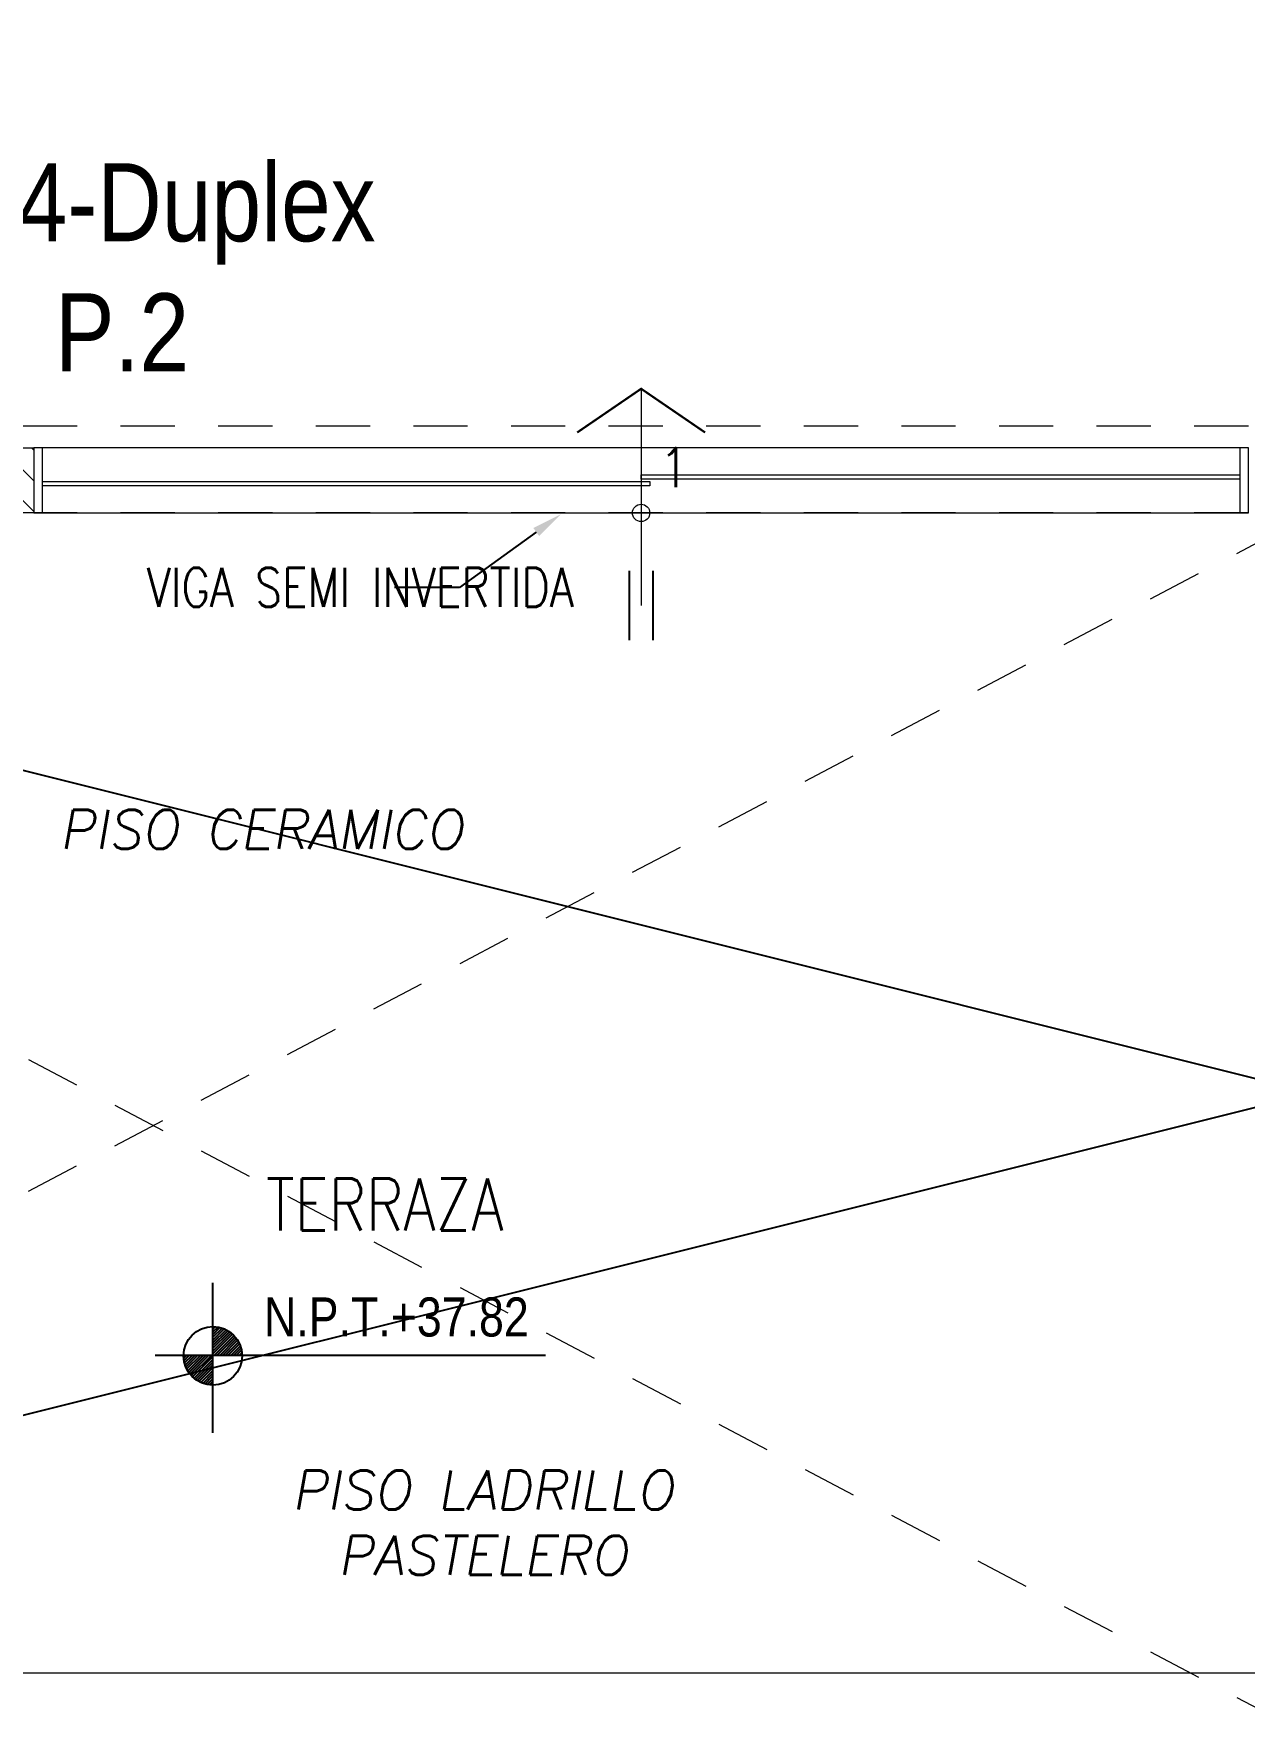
# Model space of a CAD drawing. Header units: millimetres. Extents: x -3 to 53, y -110 to 39.
# Drawn here: x 13.8 to 16.59, y -79.532 to -75.628 of the extents above; entities that cross this region are included whole.
import ezdxf
from ezdxf import colors
from ezdxf.entities.mleader import LeaderData, LeaderLine
from ezdxf.enums import TextEntityAlignment as Align
from ezdxf.math import Vec2, Vec3

# ---------------------------------------------------------------- set-up
doc = ezdxf.new("R2010")
doc.units = ezdxf.units.MM
doc.linetypes.add('HIDDEN2', pattern=[0.1875, 0.125, -0.0625])
for name, color, linetype in [('A-EST VIGAS', 8, 'HIDDEN2'), ('A-LINEAS', 8, 'Continuous'), ('A-MURO BAJO', 8, 'Continuous'), ('A-MURO_P14', 8, 'Continuous'), ('A-NIVELES-NPT', 8, 'Continuous'), ('A-NUMERACIONDEP', 8, 'Continuous'), ('A-PROYECCIONES', 8, 'HIDDEN2'), ('A-TEXTO-ACABADO PISO', 8, 'Continuous'), ('A-TEXTO-INDICACIONES', 8, 'Continuous'), ('DLP_MOBILIARIO FIJO', 8, 'Continuous'), ('DLP_TEXTO AMBIENTE', 8, 'Continuous')]:
    doc.layers.add(name, color=color, linetype=linetype)
doc.styles.add('R80', font='ARIALN.TTF', dxfattribs={"height": 2.03})
doc.styles.add('ROMANS', font='ROMANS.shx', dxfattribs={"oblique": 10})
doc.styles.add('TXT_COTAS', font='romans.shx', dxfattribs={"width": 0.8})

# ---------------------------------------------------------------- blocks, each defined once
blk = doc.blocks.new('_Dot')
at = {"color": 0, "linetype": 'ByBlock', "lineweight": -2}
blk.add_line((-0.5, 0), (-1, 0), dxfattribs=at)
at = {"color": 0, "linetype": 'ByBlock', "const_width": 0.5}
blk.add_lwpolyline([(-0.25, 0, 1), (0.25, 0, 1)], format="xyb", close=True, dxfattribs=at)
blk = doc.blocks.new('IISS-AZ')
at = {"color": 8}
for p, q in [((-37.2998, -10.55, 0), (-31.9498, -11.8875, 0)), ((-31.9498, -11.8875, 0), (-37.2998, -13.2249, 0))]:
    blk.add_line(p, q, dxfattribs=at)
blk = doc.blocks.new('TEXTO AMBIENTES AZ')
at = {"layer": 'A-TEXTO-ACABADO PISO', "color": 8, "lineweight": 0, "char_height": 0.09, "attachment_point": 2, "style": 'ROMANS'}
for s, insert in [('PISO CERAMICO', (12.9741, -11.2349)), ('PISO LADRILLO PASTELERO', (13.4843, -12.7584, 0))]:
    blk.add_mtext_dynamic_manual_height_columns(s, width=1.20225, gutter_width=12.5, heights=[0], dxfattribs=dict(at, insert=insert))
at = {"layer": 'DLP_TEXTO AMBIENTE', "color": 8, "lineweight": 0, "style": 'ROMANS', "width": 0.8}
blk.add_text('TERRAZA', height=0.12, dxfattribs=at).set_placement((13.259, -12.2047, 0), align=Align.CENTER)
blk = doc.blocks.new('DPTO 75_D3')
at = {"layer": 'A-LINEAS', "color": 8, "lineweight": 0, "const_width": 0.005, "elevation": 0}
for points in [[(3.1974, -2.8396), (3.05, -2.7388), (2.9026, -2.8396)], [(3.0229, -3.1585), (3.0229, -3.3191)], [(3.0772, -3.1585), (3.0772, -3.3191)]]:
    blk.add_lwpolyline(points, dxfattribs=at)
at = {"layer": 'A-LINEAS', "color": 8, "linetype": 'Continuous', "lineweight": 0, "elevation": 0}
blk.add_lwpolyline([(3.05, -2.7388), (3.05, -3.2388)], dxfattribs=at)
at = {"layer": 'A-LINEAS', "color": 8, "linetype": 'Continuous', "lineweight": 0}
blk.add_circle((3.05, -3.025, 0), 0.02, dxfattribs=at)
blk.add_circle((3.05, -3.025, 0), 0.02, dxfattribs=at)
at = {"layer": 'A-MURO BAJO', "color": 8, "lineweight": 0}
for p, q in [((4.43, -2.875, 0), (1.67, -2.875, 0)), ((1.67, -3.025, 0), (4.43, -3.025, 0)), ((-0.75, -5.7, 0), (10.75, -5.7, 0))]:
    blk.add_line(p, q, dxfattribs=at)
at = {"layer": 'A-PROYECCIONES', "color": 8, "lineweight": 0}
for p, q in [((-0.75, -3.025, 0), (4.6, -5.85, 0)), ((-0.75, -5.85, 0), (4.6, -3.025, 0))]:
    blk.add_line(p, q, dxfattribs=at)
at = {"layer": 'DLP_MOBILIARIO FIJO', "color": 8, "lineweight": 0, "elevation": 0}
for points in [[(1.67, -2.875), (1.65, -2.875), (1.65, -3.025), (1.67, -3.025)], [(4.45, -2.875), (4.43, -2.875), (4.43, -3.025), (4.45, -3.025)], [(3.07, -2.9625), (1.67, -2.9625), (1.67, -2.9525), (3.07, -2.9525)], [(3.05, -2.9375), (4.43, -2.9375), (4.43, -2.9475), (3.05, -2.9475)]]:
    blk.add_lwpolyline(points, close=True, dxfattribs=at)
blk = doc.blocks.new('Estruc_AZ')
at = {"layer": 'A-EST VIGAS', "color": 8, "lineweight": 0}
for p, q in [((-16.6, -7.5501), (-10.5, -7.5501)), ((-16.6, -7.7501), (-10.5, -7.7501))]:
    blk.add_line(p, q, dxfattribs=at)
blk = doc.blocks.new('SIM NIVEL PLANTA')
at = {"linetype": 'Continuous'}
h = blk.add_hatch(dxfattribs=at)
h.set_pattern_fill('_USER', color=8, scale=0.089997, angle=45, style=0, pattern_type=0)
h.set_pattern_definition([(45, (31854.49523, 23864.84028), (-0.06363728001, 0.06363728001), [])])
h.paths.add_polyline_path([(-17.329, 0), (-15.979, 0, 0.409209), (-17.329, 1.327)])
h.paths.add_polyline_path([(-18.679, 0, 0.004279), (-18.679, -0.023, 0.414214), (-17.329, -1.373), (-17.329, 0)])
at = {"color": 8}
for p, q in [((-17.329, -3.577), (-17.329, 3.344)), ((-2, 0), (-20, 0))]:
    blk.add_line(p, q, dxfattribs=at)
at = {"color": 8, "linetype": 'Continuous'}
blk.add_circle((-17.329, -0.023), 1.35, dxfattribs=at)
at = {"color": 8, "style": 'R80'}
blk.add_attdef('N.P.T.+0.00', text='', height=1.8, dxfattribs=at).set_placement((-8.871, 1.774), align=Align.MIDDLE_CENTER)
blk = doc.blocks.new('TEXTO NOTAS AZ')
at = {"layer": 'A-TEXTO-INDICACIONES', "color": 8, "lineweight": 0, "style": 'ROMANS', "width": 0.9}
blk.add_text('1', height=0.09, dxfattribs=at).set_placement((13.9611, -10.4904, 0), align=Align.RIGHT)
at = {"layer": 'A-TEXTO-INDICACIONES', "color": 8, "lineweight": 0}
ml = blk.add_multileader_mtext('Standard', dxfattribs=at)
ml.set_content('\\pxsm1,t16;VIGA SEMI INVERTIDA', color=8, style='TXT_COTAS')
ml.set_leader_properties(color=7)
ml.build(insert=Vec2(0, 0))
ml.multileader.update_dxf_attribs({"dogleg_length": 0.05, "arrow_head_size": 0.07})
ctx = ml.context
ctx.base_point, ctx.char_height, ctx.arrow_head_size, ctx.landing_gap_size, ctx.plane_origin, ctx.plane_x_axis, ctx.plane_y_axis = Vec3(12.6604, -10.7216), 0.09, 0.07, 0.05, Vec3(11.8615, -10.6642), Vec3(1, 0.000005), Vec3(-0.000005, 1)
notes = []
notes.append((ctx, [(1, (1, 1, 0), (13.4312, -10.7216), (-1, -0.000005), 0.1497, [(0, [(13.665, -10.5531)], 0, [])])]))
ctx.mtext.insert, ctx.mtext.text_direction, ctx.mtext.rotation, ctx.mtext.width, ctx.mtext.defined_height, ctx.mtext.flow_direction = Vec3(12.7104, -10.6766), Vec3(1, 0.000005), 0.000005, 1.039488, 0.8046, 5
for ctx, leaders in notes:
    for number, flags, end, landing, length, lines in leaders:
        leader = LeaderData()
        leader.index, (leader.has_last_leader_line, leader.has_dogleg_vector, leader.attachment_direction) = number, flags
        leader.last_leader_point, leader.dogleg_vector, leader.dogleg_length = Vec3(end), Vec3(landing), length
        for number, points, colour, breaks in lines:
            line = LeaderLine()
            line.index, line.vertices, line.color, line.breaks = number, Vec3.list(points), colors.encode_raw_color(colour), breaks
            leader.lines.append(line)
        ctx.leaders.append(leader)
blk = doc.blocks.new('arq.')
at = {"layer": 'A-MURO_P14', "lineweight": 0}
h = blk.add_hatch(dxfattribs=at)
h.set_pattern_fill('_USER', color=8, scale=0.05, angle=135, pattern_type=0)
h.set_pattern_definition([(135, (124.262695, 29.536167), (-0.03535534, -0.03535534), [])])
h.paths.add_polyline_path([(111.5627, -74.8389), (109.9127, -74.8389), (109.9127, -74.6889), (111.5627, -74.6889)])
h.paths.add_polyline_path([(113.2127, -73.9639), (111.7127, -73.9639), (111.7127, -73.8139), (113.2127, -73.8139)])
h.paths.add_polyline_path([(113.2127, -74.8389), (113.3627, -74.8389), (113.3627, -73.8139), (113.2127, -73.8139)])
h.paths.add_polyline_path([(115.0127, -74.8389), (113.3627, -74.8389), (113.3627, -74.6889), (115.0127, -74.6889)])
h.paths.add_polyline_path([(111.5627, -67.5888), (109.9127, -67.5888), (109.9127, -67.7388), (111.5627, -67.7388)])
h.paths.add_polyline_path([(113.2127, -68.4638), (111.7127, -68.4638), (111.7127, -68.6138), (113.2127, -68.6138)])
h.paths.add_polyline_path([(113.2127, -67.5888), (113.3627, -67.5888), (113.3627, -68.6138), (113.2127, -68.6138)])
h.paths.add_polyline_path([(115.0127, -67.5888), (113.3627, -67.5888), (113.3627, -67.7388), (115.0127, -67.7388)])
h.paths.add_polyline_path([(120.9127, -69.4638), (120.5127, -69.4638), (120.5127, -69.6138), (120.9127, -69.6138)])
h.paths.add_polyline_path([(121.3627, -72.8138), (120.5127, -72.8138), (120.5127, -72.9638), (121.3627, -72.9638)])
h.paths.add_polyline_path([(106.0627, -72.9388), (105.9127, -72.9388), (105.9127, -71.2889), (106.0627, -71.2889)])
h.paths.add_polyline_path([(106.0627, -69.4888), (105.9127, -69.4888), (105.9127, -71.1388), (106.0627, -71.1388)])
at = {"layer": 'A-MURO_P14', "color": 8, "lineweight": 0}
blk.add_lwpolyline([(115.0127, -74.8389), (113.3627, -74.8389), (113.3627, -74.6889), (115.0127, -74.6889)], close=True, dxfattribs=at)
at = {"color": 8}
blk.add_blockref('IISS-AZ', (149.9127, -64.2888), dxfattribs=at)
at = {"layer": 'A-NIVELES-NPT', "color": 8, "lineweight": 0}
ref = blk.add_blockref('SIM NIVEL PLANTA', (116.292, -76.7816), dxfattribs=dict(at, xscale=0.05, yscale=0.05, zscale=0.05))
ref.add_attrib('N.P.T.+0.00', 'N.P.T.+37.82', dxfattribs={"layer": '0', "height": 0.09, "style": 'R80'}).set_placement((115.8484, -76.693), align=Align.MIDDLE_CENTER)
at = {"layer": 'A-TEXTO-INDICACIONES', "color": 8}
blk.add_blockref('TEXTO NOTAS AZ', (102.5627, -64.2889), dxfattribs=at)
at = {"layer": 'DLP_TEXTO AMBIENTE', "color": 8}
blk.add_blockref('TEXTO AMBIENTES AZ', (102.5627, -64.2889), dxfattribs=at)
at = {"layer": 'A-NUMERACIONDEP', "color": 8, "lineweight": 0}
ml = blk.add_multileader_mtext('Standard', dxfattribs=at)
ml.set_content('1304-Duplex P.2', color=8, style='R80')
ml.set_leader_properties(color=256)
ml.set_arrow_properties(name='DOT')
ml.build(insert=Vec2(0, 0))
ml.multileader.update_dxf_attribs({"leader_type": 0, "has_text_frame": 1, "text_left_attachment_type": 2, "text_right_attachment_type": 2, "dogleg_length": 0.36, "arrow_head_size": 0.06, "scale": 0.06})
ctx = ml.context
ctx.base_point, ctx.scale, ctx.char_height, ctx.arrow_head_size, ctx.landing_gap_size, ctx.plane_origin = Vec3(114.4044, -74.1479), 0.06, 0.18, 0.06, 0.06, Vec3(116.1676, -74.1523)
ctx.left_attachment, ctx.right_attachment, ctx.text_align_type = 2, 2, 1
notes = []
notes.append((ctx, [(0, (1, 1, 0), (114.3128, -74.1479), (1, 0), 0.0917, [(0, [(114.0262, -73.799)], 0, [])])]))
ctx.mtext.insert, ctx.mtext.rotation, ctx.mtext.width, ctx.mtext.alignment, ctx.mtext.flow_direction = Vec3(115.2159, -74.0325), 6.283185, 1.601379, 2, 5
for ctx, leaders in notes:
    for number, flags, end, landing, length, lines in leaders:
        leader = LeaderData()
        leader.index, (leader.has_last_leader_line, leader.has_dogleg_vector, leader.attachment_direction) = number, flags
        leader.last_leader_point, leader.dogleg_vector, leader.dogleg_length = Vec3(end), Vec3(landing), length
        for number, points, colour, breaks in lines:
            line = LeaderLine()
            line.index, line.vertices, line.color, line.breaks = number, Vec3.list(points), colors.encode_raw_color(colour), breaks
            leader.lines.append(line)
        ctx.leaders.append(leader)
at = {"color": 8}
blk.add_blockref('DPTO 75_D3', (113.3627, -71.8138, 0), dxfattribs=at)
at = {"layer": 'A-MURO BAJO', "color": 8, "xscale": -1}
blk.add_blockref('Estruc_AZ', (101.2127, -67.0888), dxfattribs=at)

msp = doc.modelspace()

# ---------------------------------------------------------------- block references
at = {"color": 7}
msp.add_blockref('arq.', (-101.2125, -1.8936), dxfattribs=at)

doc.saveas('drawing.dxf')
